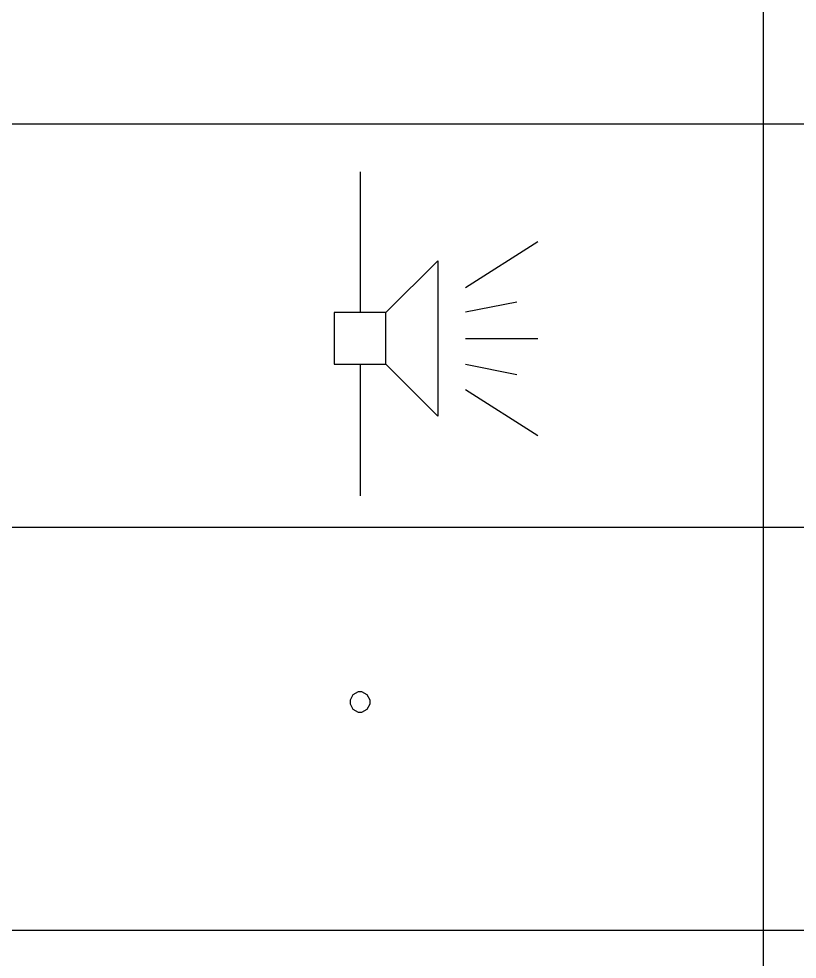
# Model space of a CAD drawing. Header units: millimetres. Extents: x 1974 to 2560, y 1429 to 1567.
# Drawn here: x 2493.155 to 2495.194, y 1527.655 to 1530.119 of the extents above; entities that cross this region are included whole.
import ezdxf

# ---------------------------------------------------------------- set-up
doc = ezdxf.new("R2010")
doc.units = ezdxf.units.MM
doc.layers.add('TEXTO', color=4, linetype='Continuous')

msp = doc.modelspace()

# ---------------------------------------------------------------- linework, layer by layer
at = {"layer": 'TEXTO', "color": 0}
for p, q in [((2495.1048, 1531.9544), (2495.1048, 1515.0586)), ((2507.7976, 1529.8424), (2478.9131, 1529.8424)), ((2494.0488, 1529.7181), (2494.0488, 1529.3492)), ((2494.3247, 1529.4151), (2494.5147, 1529.5354)), ((2494.1166, 1529.3492), (2494.2522, 1529.4846)), ((2494.2522, 1529.4846), (2494.2522, 1529.0781)), ((2494.4595, 1529.3768), (2494.3247, 1529.3499)), ((2493.9811, 1529.3492), (2493.9811, 1529.2136)), ((2494.1166, 1529.3492), (2493.9811, 1529.3492)), ((2494.1166, 1529.2136), (2494.1166, 1529.3492)), ((2494.3247, 1529.2814), (2494.5147, 1529.2814)), ((2493.9811, 1529.2136), (2494.1166, 1529.2136)), ((2494.0488, 1529.2136), (2494.0488, 1528.8687)), ((2494.2522, 1529.0781), (2494.1166, 1529.2136)), ((2494.4595, 1529.186), (2494.3247, 1529.2129)), ((2494.3247, 1529.1476), (2494.5147, 1529.0274)), ((2507.7976, 1528.7864), (2478.9131, 1528.7864)), ((2494.0301, 1528.3476), (2494.0224, 1528.3336)), ((2494.0441, 1528.3553), (2494.0301, 1528.3476)), ((2494.0488, 1528.3553), (2494.0441, 1528.3553)), ((2494.0535, 1528.3553), (2494.0488, 1528.3553)), ((2494.0676, 1528.3476), (2494.0535, 1528.3553)), ((2494.0753, 1528.3336), (2494.0676, 1528.3476)), ((2494.0224, 1528.3336), (2494.0224, 1528.3289)), ((2494.0224, 1528.3289), (2494.0224, 1528.3242)), ((2494.0224, 1528.3242), (2494.0301, 1528.3101)), ((2494.0676, 1528.3101), (2494.0753, 1528.3242)), ((2494.0753, 1528.3289), (2494.0753, 1528.3336)), ((2494.0753, 1528.3242), (2494.0753, 1528.3289)), ((2494.0301, 1528.3101), (2494.0441, 1528.3024)), ((2494.0441, 1528.3024), (2494.0488, 1528.3024)), ((2494.0488, 1528.3024), (2494.0535, 1528.3024)), ((2494.0535, 1528.3024), (2494.0676, 1528.3101)), ((2507.7976, 1527.7304), (2478.9131, 1527.7304))]:
    msp.add_line(p, q, dxfattribs=at)

doc.saveas('drawing.dxf')
